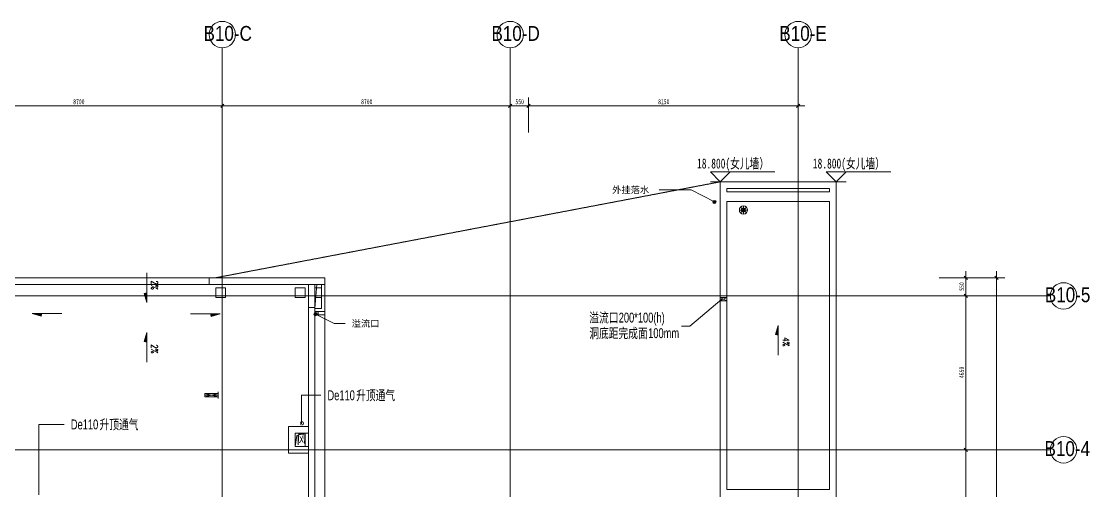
# Model space of a CAD drawing. Header units: millimetres. Extents: x 147592 to 200208, y -27981 to 8299.
# Drawn here: x 167927 to 200208, y -5885 to 8299 of the extents above; entities that cross this region are included whole.
import ezdxf

# ---------------------------------------------------------------- set-up
doc = ezdxf.new("R2010")
doc.units = ezdxf.units.MM
for name, pattern in [('TJ Dash 2x', [3, 2, -1]), ('轴网线', [22.24, 12.7, -3.18, 3.18, -3.18]), ('长划线_2', [38.1, 25.4, -12.7])]:
    doc.linetypes.add(name, pattern=pattern)
for name, color, linetype, lineweight in [('A-____-____-DIMS', 7, 'Continuous', 5), ('A-____-____-DIMS-100', 7, 'Continuous', 5), ('A-____-NOTE-TEXT', 7, 'Continuous', 5), ('A-AREA-____-IDEN', 7, 'Continuous', 5), ('A-DETL-____-OTLN', 7, 'Continuous', 5), ('A-FLOR-HRAL-OTLN', 7, 'Continuous', 5), ('A-GENM-____-OTLN', 7, 'Continuous', 5), ('A-WALL-____-MCUT', 7, 'Continuous', 13), ('A-WALL-____-OTLN', 7, 'Continuous', 13), ('G-____-____-TEXT', 7, 'Continuous', 5), ('I-WALL-____-OTLN', 7, 'Continuous', 13), ('P-PIPE-____-OTLN', 7, 'Continuous', 35), ('Q-SPCQ-____-OTLN', 7, 'Continuous', 5), ('S-COLS-____-MCUT', 7, 'Continuous', 5), ('S-GRID-____-IDEN', 7, 'Continuous', 5), ('S-GRID-____-OTLN', 7, 'Continuous', 5)]:
    doc.layers.add(name, color=color, linetype=linetype, lineweight=lineweight)
doc.layers.add('A-FLOR-____-OTLN', color=7, linetype='Continuous', lineweight=13, true_color=0x007f00)
doc.styles.add('RomanD', font='romand__.ttf', dxfattribs={"width": 0.7, "height": 200})
doc.styles.add('TJ_FangSong', font='', dxfattribs={"width": 0.7, "height": 300})
doc.styles.add('TJ_FangSong_Narrow', font='', dxfattribs={"height": 450})
doc.styles.add('仿宋_1', font='', dxfattribs={"width": 0.7, "height": 150})
doc.styles.add('仿宋_2', font='', dxfattribs={"width": 0.7, "height": 275})
doc.styles.add('黑体', font='', dxfattribs={"height": 200})
doc.styles.add('黑体_1', font='', dxfattribs={"width": 0.7, "height": 300})
doc.styles.get('TJ_FangSong').set_extended_font_data('TJ_FangSong')
doc.styles.get('TJ_FangSong_Narrow').set_extended_font_data('TJ_FangSong_Narrow')
doc.styles.get('仿宋_1').set_extended_font_data('FangSong')
doc.styles.get('仿宋_2').set_extended_font_data('FangSong')
doc.styles.get('黑体').set_extended_font_data('SimHei')
doc.styles.get('黑体_1').set_extended_font_data('SimHei')
doc.dimstyles.new('对角线_-_1_5mm_仿宋', dxfattribs={"dimscale": 304.8, "dimtxt": 193.128667, "dimasz": 0.328084, "dimexe": 0.82021, "dimexo": 0.0625, "dimgap": 0.065617, "dimtad": 1, "dimdec": 0, "dimdsep": 46, "dimtxsty": '仿宋_1', "dimblk1": 'OBLIQUE', "dimblk2": 'OBLIQUE', "dimsah": 1, "dimcen": 0.09, "dimdle": 0.656168, "dimazin": 0, "dimtfac": 1, "dimtdec": 4, "dimtix": 1, "dimtmove": 0, "dimatfit": 3, "dimfxl": 2.624672, "dimfxlon": 1, "dimtvp": 1, "dimtolj": 1, "dimtzin": 0, "dimarcsym": 2})

# ---------------------------------------------------------------- blocks, each defined once
blk = doc.blocks.new('栏杆扶手 - 50 x 12mm-1637074-屋顶给排水_消防平面图')
at = {"layer": 'A-FLOR-HRAL-OTLN', "color": 251, "true_color": 0x515151}
for p, q in [((-25, -6), (-25, 6)), ((-25, 6), (25, 6)), ((25, 6), (25, -6)), ((-25, -6), (25, -6))]:
    blk.add_line(p, q, dxfattribs=at)
blk = doc.blocks.new('栏杆扶手 - 栏杆扶手-1311145-屋顶给排水_消防平面图')
for p in [(165100, 348), (165100, -25), (165100, -125), (165100, -1325), (165100, -1425), (165100, -2625), (165100, -2725), (165100, -3925), (165100, -4025), (165100, -5225), (165100, -5325), (165100, -6525), (165100, -6625), (165100, -7825), (165100, -7925), (165100, -9125), (165100, -9225), (165100, -10425), (165100, -10525), (165100, -11725), (165100, -11825), (165100, -13025), (165100, -13125), (165100, -14325), (165100, -14425), (165100, -15625), (165100, -15725), (165100, -16925), (165100, -17025), (165100, -18225), (165100, -18325), (165100, -19525), (165100, -19900)]:
    blk.add_blockref('栏杆扶手 - 50 x 12mm-1637074-屋顶给排水_消防平面图', p)
at = {"rotation": 89.99999999999984}
for p in [(165475, -19900), (165575, -19900), (166775, -19900), (166875, -19900), (168075, -19900), (168175, -19900), (169375, -19900), (169748, -19900)]:
    blk.add_blockref('栏杆扶手 - 50 x 12mm-1637074-屋顶给排水_消防平面图', p, dxfattribs=at)
blk = doc.blocks.new('雨水斗 2d - 地漏 R100-669040-屋顶给排水_消防平面图')
at = {"layer": 'Q-SPCQ-____-OTLN', "color": 251, "true_color": 0x515151}
for p, q in [((-125, 0), (-60, 0)), ((-42, 42), (-88, 88)), ((125, 0), (-60, 0)), ((88, 88), (-42, -42)), ((-42, 42), (88, -88)), ((0, 60), (0, 125)), ((0, 60), (0, -125)), ((-88, -88), (-42, -42))]:
    blk.add_line(p, q, dxfattribs=at)
for radius in [125, 60]:
    blk.add_circle((0, 0), radius, dxfattribs=at)
blk = doc.blocks.new('DIMBLOCK13-屋顶给排水_消防平面图')
at = {"layer": 'A-____-____-DIMS-100', "color": 173, "true_color": 0x5151ff}
for p, q in [((195665, -4650), (196715, -4650)), ((196465, -4650), (195665, -4650)), ((196465, -4650), (196415, -4600)), ((196465, -8700), (196465, -4650)), ((196465, -4650), (196515, -4700)), ((195665, -8700), (196715, -8700)), ((196465, -8700), (195665, -8700)), ((196465, -8700), (196415, -8650)), ((196465, -8700), (196515, -8750))]:
    blk.add_line(p, q, dxfattribs=at)
at = {"layer": 'A-____-____-DIMS-100', "color": 0, "insert": (196264, -6832), "char_height": 150, "width": 377.27, "attachment_point": 1, "rotation": 90, "line_spacing_factor": 0.898273, "style": '仿宋_1'}
blk.add_mtext('4050', dxfattribs=at)
blk = doc.blocks.new('_Oblique')
at = {"color": 0, "linetype": 'ByBlock', "lineweight": -2}
blk.add_line((-0.5, -0.5), (0.5, 0.5), dxfattribs=at)
blk = doc.blocks.new('DIMBLOCK14-屋顶给排水_消防平面图')
at = {"layer": 'A-____-____-DIMS-100', "color": 173, "true_color": 0x5151ff}
for p, q in [((196465, 0), (196415, 50)), ((195665, 0), (196715, 0)), ((196465, 0), (195665, 0)), ((196465, -4650), (196465, 0)), ((196465, 0), (196515, -50)), ((195665, -4650), (196715, -4650)), ((196465, -4650), (195665, -4650)), ((196465, -4650), (196415, -4600)), ((196465, -4650), (196515, -4700))]:
    blk.add_line(p, q, dxfattribs=at)
at = {"layer": 'A-____-____-DIMS-100', "color": 0, "insert": (196264, -2482), "char_height": 150, "width": 377.27, "attachment_point": 1, "rotation": 90, "line_spacing_factor": 0.898273, "style": '仿宋_1'}
blk.add_mtext('4650', dxfattribs=at)
blk = doc.blocks.new('DIMBLOCK15-屋顶给排水_消防平面图')
at = {"layer": 'A-____-____-DIMS-100', "color": 173, "true_color": 0x5151ff}
for p, q in [((196465, 0), (196465, 750)), ((195665, 550), (196715, 550)), ((196465, 550), (195665, 550)), ((196465, 550), (196415, 600)), ((196465, 550), (196515, 500)), ((196465, 0), (196415, 50)), ((195665, 0), (196715, 0)), ((196465, 0), (195665, 0)), ((196465, 0), (196515, -50))]:
    blk.add_line(p, q, dxfattribs=at)
at = {"layer": 'A-____-____-DIMS-100', "color": 0, "insert": (196264, 157), "char_height": 150, "width": 282.96, "attachment_point": 1, "rotation": 90, "line_spacing_factor": 0.898273, "style": '仿宋_1'}
blk.add_mtext('550', dxfattribs=at)
blk = doc.blocks.new('DIMBLOCK16-屋顶给排水_消防平面图')
at = {"layer": 'A-____-____-DIMS-100', "color": 173, "true_color": 0x5151ff}
for p, q in [((197398, -18200), (197398, 750)), ((196598, 550), (197648, 550)), ((197398, 550), (196598, 550)), ((197398, 550), (197348, 600)), ((197398, 550), (197448, 500)), ((196598, -18000), (197648, -18000)), ((197398, -18000), (196598, -18000)), ((197398, -18000), (197348, -17950)), ((197398, -18000), (197448, -18050))]:
    blk.add_line(p, q, dxfattribs=at)
at = {"layer": 'A-____-____-DIMS-100', "color": 0, "insert": (197196, -8922), "char_height": 150, "width": 471.59, "attachment_point": 1, "rotation": 90, "line_spacing_factor": 0.898273, "style": '仿宋_1'}
blk.add_mtext('18550', dxfattribs=at)
blk = doc.blocks.new('DIMBLOCK18-屋顶给排水_消防平面图')
at = {"layer": 'A-____-____-DIMS-100', "color": 173, "true_color": 0x5151ff}
for p, q in [((165300, 5179), (165300, 5995)), ((174000, 4977), (174000, 5995)), ((165300, 5745), (165250, 5695)), ((165300, 5745), (165350, 5795)), ((165300, 5745), (174000, 5745)), ((165300, 5745), (165300, 5179)), ((174000, 5745), (173950, 5695)), ((174000, 5745), (174050, 5795)), ((174000, 5745), (174000, 4977))]:
    blk.add_line(p, q, dxfattribs=at)
at = {"layer": 'A-____-____-DIMS-100', "color": 0, "insert": (169493, 5946), "char_height": 150, "width": 377.27, "attachment_point": 1, "line_spacing_factor": 0.898273, "style": '仿宋_1'}
blk.add_mtext('8700', dxfattribs=at)
blk = doc.blocks.new('DIMBLOCK19-屋顶给排水_消防平面图')
at = {"layer": 'A-____-____-DIMS-100', "color": 173, "true_color": 0x5151ff}
for p, q in [((174000, 4977), (174000, 5995)), ((182700, 4485), (182700, 5995)), ((174000, 5745), (173950, 5695)), ((174000, 5745), (174050, 5795)), ((174000, 5745), (182700, 5745)), ((174000, 5745), (174000, 4977)), ((182700, 5745), (182650, 5695)), ((182700, 5745), (182750, 5795)), ((182700, 5745), (182700, 4485))]:
    blk.add_line(p, q, dxfattribs=at)
at = {"layer": 'A-____-____-DIMS-100', "color": 0, "insert": (178193, 5946), "char_height": 150, "width": 377.27, "attachment_point": 1, "line_spacing_factor": 0.898273, "style": '仿宋_1'}
blk.add_mtext('8700', dxfattribs=at)
blk = doc.blocks.new('DIMBLOCK20-屋顶给排水_消防平面图')
at = {"layer": 'A-____-____-DIMS-100', "color": 173, "true_color": 0x5151ff}
for p, q in [((182700, 4485), (182700, 5995)), ((183250, 4945), (183250, 5995)), ((182700, 5745), (182650, 5695)), ((182700, 5745), (182750, 5795)), ((182700, 5745), (183250, 5745)), ((182700, 5745), (182700, 4485)), ((183250, 5745), (183200, 5695)), ((183250, 5745), (183300, 5795)), ((183250, 5745), (183250, 4945))]:
    blk.add_line(p, q, dxfattribs=at)
at = {"layer": 'A-____-____-DIMS-100', "color": 0, "insert": (182857, 5946), "char_height": 150, "width": 282.96, "attachment_point": 1, "line_spacing_factor": 0.898273, "style": '仿宋_1'}
blk.add_mtext('550', dxfattribs=at)
blk = doc.blocks.new('DIMBLOCK21-屋顶给排水_消防平面图')
at = {"layer": 'A-____-____-DIMS-100', "color": 173, "true_color": 0x5151ff}
for p, q in [((183250, 4945), (183250, 5995)), ((191400, 3999), (191400, 5995)), ((183250, 5745), (183200, 5695)), ((183250, 5745), (183300, 5795)), ((183250, 5745), (191600, 5745)), ((183250, 5745), (183250, 4945)), ((191400, 5745), (191350, 5695)), ((191400, 5745), (191450, 5795)), ((191400, 5745), (191400, 3999))]:
    blk.add_line(p, q, dxfattribs=at)
at = {"layer": 'A-____-____-DIMS-100', "color": 0, "insert": (187168, 5946), "char_height": 150, "width": 377.27, "attachment_point": 1, "line_spacing_factor": 0.898273, "style": '仿宋_1'}
blk.add_mtext('8150', dxfattribs=at)
blk = doc.blocks.new('轴网 - R4_0-512320-屋顶给排水_消防平面图')
at = {"layer": 'S-GRID-____-IDEN', "color": 173, "true_color": 0x5151ff}
blk.add_circle((0, 0), 4, dxfattribs=at)
blk = doc.blocks.new('TJ符号_排水箭头_小 - 排水箭头 小-2094122-屋顶给排水_消防平面图')
at = {"layer": 'A-____-NOTE-TEXT', "true_color": 0x888888}
blk.add_hatch(color=252, dxfattribs=at).paths.add_polyline_path([(2.73, -0.78), (0, 0), (2.95, 0)], flags=0)
at = {"layer": 'A-____-NOTE-TEXT', "color": 173, "true_color": 0x5151ff}
for p, q in [((0, 0), (2.73, -0.78)), ((0, 0), (9, 0)), ((2.73, -0.78), (2.95, 0))]:
    blk.add_line(p, q, dxfattribs=at)
blk = doc.blocks.new('TJ符号_排水箭头_小 - 排水箭头 小-2094220-屋顶给排水_消防平面图')
at = {"layer": 'A-____-NOTE-TEXT', "true_color": 0x888888}
blk.add_hatch(color=252, dxfattribs=at).paths.add_polyline_path([(2.73, 0.78), (2.95, 0), (0, 0)], flags=0)
at = {"layer": 'A-____-NOTE-TEXT', "color": 173, "true_color": 0x5151ff}
for p, q in [((0, 0), (2.73, 0.78)), ((2.73, 0.78), (2.95, 0)), ((0, 0), (9, 0))]:
    blk.add_line(p, q, dxfattribs=at)
blk = doc.blocks.new('TJ符号_标高 - 标高_卫生间-2136938-屋顶给排水_消防平面图')
at = {"layer": 'A-____-NOTE-TEXT', "color": 173, "true_color": 0x5151ff}
for p, q in [((-3, 3), (0, 0)), ((-3, 3), (16.5, 3)), ((-3, 0), (3, 0)), ((0, 0), (3, 3))]:
    blk.add_line(p, q, dxfattribs=at)
blk = doc.blocks.new('圆洞 不是基于面_可以层间复制 - 圆洞 100-800893-屋顶给排水_消防平面图')
at = {"layer": 'A-GENM-____-OTLN', "color": 251, "lineweight": 18, "true_color": 0x515151}
for p, q in [((50, 400), (-50, 0)), ((-50, 400), (50, 0)), ((-50, 0), (-50, 400)), ((-50, 400), (50, 400)), ((0, 0), (0, 400)), ((50, 400), (50, 0)), ((100, 0), (-100, 0))]:
    blk.add_line(p, q, dxfattribs=at)
blk = doc.blocks.new('YXQH_ST_B9-20_rvt-1-屋顶给排水_消防平面图')
at = {"layer": 'A-FLOR-____-OTLN', "color": 95, "lineweight": 18, "true_color": 0x51a751}
for p, q in [((170050, -17800), (170050, -19700)), ((173950, -18700), (173950, -19750)), ((170050, -19750), (174825, -19750))]:
    blk.add_line(p, q, dxfattribs=at)
at = {"layer": 'I-WALL-____-OTLN', "color": 251, "lineweight": 18, "true_color": 0x515151}
for p, q in [((173600, 550), (177100, 550)), ((173600, 550), (173600, 350)), ((177100, 350), (173600, 350)), ((177100, 550), (177100, 350)), ((176600, -7000), (176600, -350)), ((176800, -350), (176600, -350)), ((176800, -350), (176800, -6800)), ((178000, -6800), (178000, -6500)), ((178200, -6500), (178000, -6500)), ((178200, -6500), (183250, -6500)), ((178200, -6700), (178200, -7000)), ((183050, -6700), (178200, -6700)), ((183050, -17800), (183050, -6700)), ((183250, -6700), (183250, -6500)), ((183250, -6700), (183250, -18000)), ((176600, -7000), (176800, -7000)), ((176800, -6800), (178000, -6800)), ((178000, -7000), (176800, -7000)), ((178000, -7000), (178200, -7000)), ((176500, -17800), (183050, -17800)), ((176500, -18000), (176500, -17800)), ((183050, -18000), (176500, -18000)), ((183050, -18000), (183250, -18000))]:
    blk.add_line(p, q, dxfattribs=at)
at = {"layer": 'S-COLS-____-MCUT', "color": 251, "lineweight": 18, "true_color": 0x515151}
for p, q in [((174100, 250), (173800, 250)), ((173800, 250), (173800, -50)), ((174100, -50), (174100, 250)), ((176500, 250), (176200, 250)), ((176200, 250), (176200, -50)), ((176500, -50), (176500, 250)), ((173800, -50), (174100, -50)), ((176200, -50), (176500, -50)), ((173800, -8950), (173800, -9050)), ((174100, -8750), (173950, -8750)), ((174100, -9050), (174100, -8750)), ((176500, -8750), (176200, -8750)), ((176200, -8750), (176200, -9050)), ((176500, -9050), (176500, -8750)), ((173800, -9050), (174100, -9050)), ((176200, -9050), (176500, -9050)), ((170050, -17800), (170050, -17700)), ((176200, -17700), (176200, -17800)), ((169950, -17800), (170050, -17800)), ((176200, -17800), (176300, -17800)), ((170050, -19700), (169950, -19700)), ((169950, -20000), (170050, -20000)), ((170050, -20000), (170050, -19700)), ((176300, -19700), (176200, -19700)), ((176200, -19700), (176200, -19800))]:
    blk.add_line(p, q, dxfattribs=at)
at = {"color": 251, "lineweight": 18, "true_color": 0x515151, "rotation": 89.9999999999999}
blk.add_blockref('圆洞 不是基于面_可以层间复制 - 圆洞 100-800893-屋顶给排水_消防平面图', (173875, -3000), dxfattribs=at)
at = {"color": 251, "lineweight": 18, "true_color": 0x515151}
for p in [(175100, -9100), (172000, -17822)]:
    blk.add_blockref('圆洞 不是基于面_可以层间复制 - 圆洞 100-800893-屋顶给排水_消防平面图', p, dxfattribs=at)
blk = doc.blocks.new('YXQH_AR_B9-20_rvt-1-屋顶给排水_消防平面图')
at = {"layer": 'G-____-____-TEXT', "true_color": 0x515151}
h = blk.add_hatch(color=251, dxfattribs=at)
edge = h.paths.add_edge_path(flags=0)
edge.add_arc((188869, 2839.7), 50, 0, 360)
h = blk.add_hatch(color=251, dxfattribs=at)
edge = h.paths.add_edge_path(flags=0)
edge.add_arc((176818.3, -548.3), 50, 0, 360)
at = {"color": 251, "lineweight": 5, "true_color": 0x515151}
for p, q in [((176500, -4150), (176255, -4217.6)), ((176255, -4217.6), (176200, -4550))]:
    blk.add_line(p, q, dxfattribs=at)
at = {"layer": 'A-DETL-____-OTLN', "color": 251, "linetype": 'TJ Dash 2x', "true_color": 0x515151}
for p, q in [((173800, 550), (189047.5, 3450)), ((177100, -475), (177100, -6500))]:
    blk.add_line(p, q, dxfattribs=at)
at = {"layer": 'A-DETL-____-OTLN', "color": 173, "true_color": 0x5151ff}
for p, q in [((189047.5, 3450), (192547.5, 3450)), ((189047.5, -14605), (189047.5, 3450)), ((189247.5, 3250), (192347.5, 3250)), ((189247.5, 3150), (189247.5, 3250)), ((192347.5, 3250), (192347.5, 3150)), ((192547.5, 3450), (192547.5, -14605)), ((189247.5, 3150), (192347.5, 3150)), ((192347.5, 2850), (189247.5, 2850)), ((189247.5, -5850), (189247.5, 2850)), ((192347.5, 2850), (192347.5, -5850)), ((176800, 250), (177000, 250)), ((177000, -50), (176800, -50)), ((176900, -575), (176800, -575)), ((176900, -475), (176900, -575)), ((189247.5, -5850), (192347.5, -5850))]:
    blk.add_line(p, q, dxfattribs=at)
at = {"layer": 'A-DETL-____-OTLN', "color": 251, "true_color": 0x515151}
for p, q in [((176857.2, 350), (176800, -375)), ((189247.5, 0), (192247.5, 0))]:
    blk.add_line(p, q, dxfattribs=at)
at = {"layer": 'A-DETL-____-OTLN', "color": 173, "linetype": 'TJ Dash 2x', "true_color": 0x5151ff}
blk.add_line((176292.7, -4200), (176292.7, -4500), dxfattribs=at)
at = {"layer": 'A-FLOR-____-OTLN', "color": 8, "lineweight": 5, "true_color": 0x7f7f7f}
blk.add_line((176500, -4150), (176500, -4550), dxfattribs=at)
at = {"layer": 'A-WALL-____-MCUT', "color": 251, "lineweight": 5, "true_color": 0x515151}
for p, q in [((173600, 550), (165000, 550)), ((165125, 350), (173600, 350)), ((176600, 350), (176600, -350)), ((176800, -350), (176800, 350)), ((177000, 350), (177000, -375)), ((177100, -375), (177100, 350)), ((177000, -375), (176800, -375)), ((176800, -475), (177100, -475)), ((177100, -475), (177100, -375))]:
    blk.add_line(p, q, dxfattribs=at)
at = {"layer": 'A-WALL-____-OTLN', "color": 251, "lineweight": 5, "true_color": 0x515151}
for p, q in [((176000, -3950), (176600, -3950)), ((176000, -3950), (176000, -4150)), ((176000, -4550), (176000, -4150)), ((176600, -4150), (176200, -4150)), ((176200, -4150), (176200, -4550)), ((176000, -4550), (176000, -4750)), ((176600, -4750), (176000, -4750)), ((176200, -4550), (176600, -4550))]:
    blk.add_line(p, q, dxfattribs=at)
at = {"layer": 'G-____-____-TEXT', "color": 251, "true_color": 0x515151}
for p, q in [((187278.7, 3205.2), (187196.1, 3205.2)), ((188166.5, 3205.2), (187278.7, 3205.2)), ((188869, 2839.7), (188166.5, 3205.2)), ((176818.3, -548.3), (177384.4, -832.8)), ((177384.4, -832.8), (177708.7, -832.8))]:
    blk.add_line(p, q, dxfattribs=at)
for centre in [(188869, 2839.7), (176818.3, -548.3)]:
    blk.add_circle(centre, 50, dxfattribs=at)
at = {"layer": 'S-GRID-____-OTLN', "color": 173, "linetype": '轴网线', "true_color": 0x5151ff}
for p, q in [((174000, 7499.5), (174000, -27181.2)), ((182700, 7499.5), (182700, -27181.2)), ((191400, 7499.5), (191400, -27181.2)), ((199020.5, 0), (148525.8, 0)), ((199020.5, -4650), (148525.8, -4650))]:
    blk.add_line(p, q, dxfattribs=at)
at = {"color": 251, "lineweight": 5, "true_color": 0x515151}
for name, p, xscale, yscale, zscale, rotation in [('轴网 - R4_0-512320-屋顶给排水_消防平面图', (174000, 7899.5), 99.99999999999993, 99.99999999999993, 99.99999999999993, 180), ('轴网 - R4_0-512320-屋顶给排水_消防平面图', (182700, 7899.5), 99.99999999999993, 99.99999999999993, 99.99999999999993, 180), ('轴网 - R4_0-512320-屋顶给排水_消防平面图', (191400, 7899.5), 99.99999999999993, 99.99999999999993, 99.99999999999993, 180), ('TJ符号_排水箭头_小 - 排水箭头 小-2094220-屋顶给排水_消防平面图', (171716.7, -201.5), 100, 100, 100, 90.00461954645202), ('轴网 - R4_0-512320-屋顶给排水_消防平面图', (199420.5, 0), 99.99999999999993, 99.99999999999993, 99.99999999999993, 89.99999999999984), ('TJ符号_排水箭头_小 - 排水箭头 小-2094122-屋顶给排水_消防平面图', (168250, -531.2), 100, 100, 100, 359.9953804534386), ('TJ符号_排水箭头_小 - 排水箭头 小-2094220-屋顶给排水_消防平面图', (173939, -541.5), 100, 100, 100, 180.0046195465614), ('TJ符号_排水箭头_小 - 排水箭头 小-2094122-屋顶给排水_消防平面图', (190797.6, -888.8), 100, 100, 100, 269.995380453548), ('TJ符号_排水箭头_小 - 排水箭头 小-2094122-屋顶给排水_消防平面图', (171716.8, -1101.7), 100, 100, 100, 269.995380453548), ('轴网 - R4_0-512320-屋顶给排水_消防平面图', (199420.5, -4650), 99.99999999999993, 99.99999999999993, 99.99999999999993, 89.99999999999984)]:
    blk.add_blockref(name, p, dxfattribs=dict(at, xscale=xscale, yscale=yscale, zscale=zscale, rotation=rotation))
at = {"color": 251, "lineweight": 5, "true_color": 0x515151, "xscale": 100, "yscale": 100, "zscale": 100}
for p in [(189047.5, 3450), (192547.5, 3450)]:
    blk.add_blockref('TJ符号_标高 - 标高_卫生间-2136938-屋顶给排水_消防平面图', p, dxfattribs=at)
at = {"color": 251, "lineweight": 5, "true_color": 0x515151}
for name, p in [('雨水斗 2d - 地漏 R100-669040-屋顶给排水_消防平面图', (189747.5, 2596.7)), ('栏杆扶手 - 栏杆扶手-1311145-屋顶给排水_消防平面图', (0, 0))]:
    blk.add_blockref(name, p, dxfattribs=at)
at = {"layer": 'A-____-NOTE-TEXT', "color": 251, "true_color": 0x515151, "char_height": 300, "width": 2862.024, "attachment_point": 1, "style": '黑体_1'}
for insert in [(188344.9, 4153.2), (191844.9, 4153.2)]:
    blk.add_mtext('18.800(女儿墙）', dxfattribs=dict(at, insert=insert))
at = {"layer": 'A-____-NOTE-TEXT', "color": 251, "true_color": 0x515151, "char_height": 200, "width": 364.768, "attachment_point": 1, "style": 'RomanD'}
for s, insert, rotation in [('2%', (172052.4, 466.2), 270.00462), ('4%', (191133.3, -1250.6), 269.99538), ('2%', (172052.5, -1463.5), 269.99538)]:
    blk.add_mtext(s, dxfattribs=dict(at, insert=insert, rotation=rotation))
at = {"layer": 'A-AREA-____-IDEN', "color": 251, "true_color": 0x515151, "insert": (176256.4, -4188.4), "char_height": 275, "width": 347.932, "attachment_point": 1, "style": '仿宋_2'}
blk.add_mtext('\\f仿宋|b0|i0|c134|p49|;\\W.7;风', dxfattribs=at)
at = {"layer": 'G-____-____-TEXT', "color": 251, "true_color": 0x515151, "char_height": 200, "attachment_point": 1, "style": '黑体'}
for s, insert, width in [('外挂落水', (185779, 3305.2), 1475.105), ('溢流口', (177908.7, -732.8), 1106.329)]:
    blk.add_mtext(s, dxfattribs=dict(at, insert=insert, width=width))
at = {"layer": 'S-GRID-____-IDEN', "color": 251, "true_color": 0x515151, "char_height": 450, "attachment_point": 1, "style": 'TJ_FangSong_Narrow'}
for s, insert, width in [('B10-C', (173431.7, 8160), 1370.886), ('B10-D', (182131.7, 8160), 1370.886), ('B10-E', (190831.7, 8160), 1370.886), ('B10-5', (198854.2, 260.6), 1362.869), ('B10-4', (198844.2, -4389.4), 1386.919)]:
    blk.add_mtext(s, dxfattribs=dict(at, insert=insert, width=width))
at = {"layer": 'A-____-____-DIMS', "color": 173, "true_color": 0x5151ff}
for base, p1, p2, override, picture, middle in [((174000, 5744.8), (165300, 5179.3), (174000, 4977.2), {"dimpost": '<>', "dimfxl": 8702.347455}, 'DIMBLOCK18-屋顶给排水_消防平面图', (169650, 5840.7)), ((182700, 5744.8), (174000, 4977.2), (182700, 4485), {"dimpost": '<>', "dimfxl": 8713.910711}, 'DIMBLOCK19-屋顶给排水_消防平面图', (178350, 5840.7)), ((183250, 5744.8), (182700, 4485), (183250, 4944.8), {"dimpost": '<>', "dimfxl": 716.863723}, 'DIMBLOCK20-屋顶给排水_消防平面图', (182975, 5840.7)), ((191400, 5744.8), (183250, 4944.8), (191400, 3999.1), {"dimpost": '<>', "dimfxl": 8204.689231}, 'DIMBLOCK21-屋顶给排水_消防平面图', (187325, 5840.7))]:
    dim = blk.add_linear_dim(base=base, p1=p1, p2=p2, dimstyle='对角线_-_1_5mm_仿宋', override=override, dxfattribs=at)
    dim.commit()
    dim.dimension.update_dxf_attribs({"geometry": picture, "text_midpoint": middle})
for base, p1, p2, override, picture, middle in [((196465.5, 550), (195665.5, 0), (195665.5, 550), {"dimpost": '<>', "dimfxl": 549.977477}, 'DIMBLOCK15-屋顶给排水_消防平面图', (196369.6, 275)), ((197397.5, 550), (196597.5, -18000), (196597.5, 550), {"dimpost": '<>', "dimfxl": 18549.97717}, 'DIMBLOCK16-屋顶给排水_消防平面图', (197301.7, -8725)), ((196465.5, 0), (195665.5, -4650), (195665.5, 0), {"dimpost": '<>', "dimfxl": 4650}, 'DIMBLOCK14-屋顶给排水_消防平面图', (196369.6, -2325)), ((196465.5, -4650), (195665.5, -8700), (195665.5, -4650), {"dimpost": '<>', "dimfxl": 4050}, 'DIMBLOCK13-屋顶给排水_消防平面图', (196369.6, -6675))]:
    dim = blk.add_linear_dim(base=base, p1=p1, p2=p2, angle=90, dimstyle='对角线_-_1_5mm_仿宋', override=override, dxfattribs=at)
    dim.commit()
    dim.dimension.update_dxf_attribs({"geometry": picture, "text_midpoint": middle})

msp = doc.modelspace()

# ---------------------------------------------------------------- linework, layer by layer
at = {"layer": 'A-DETL-____-OTLN', "color": 5, "lineweight": 13, "true_color": 0x0000ff}
for p, q in [((189048, -50), (189248, -50)), ((189048, -150), (189048, -50)), ((189048, -50), (189248, -150)), ((189248, -50), (189048, -150)), ((189248, -150), (189048, -150)), ((189248, -50), (189248, -150)), ((176800, -475), (177100, -475)), ((176800, -575), (176800, -475)), ((177100, -575), (176800, -575)), ((177100, -475), (177100, -575))]:
    msp.add_line(p, q, dxfattribs=at)
at = {"layer": 'G-____-____-TEXT'}
for p, q in [((189094, -102), (188127, -911)), ((188127, -911), (187873, -911)), ((176390, -3003), (176977, -3003)), ((176390, -3868), (176390, -3003)), ((168459, -3884), (169223, -3884)), ((168459, -6010), (168459, -3884))]:
    msp.add_line(p, q, dxfattribs=at)
at = {"layer": 'P-PIPE-____-OTLN', "color": 150, "linetype": '长划线_2', "lineweight": 5, "true_color": 0x0080ff}
msp.add_line((176400, -3850), (176350, -3850), dxfattribs=at)
msp.add_arc((176400, -3850), 50, 225, 135, dxfattribs=at)

# ---------------------------------------------------------------- block references
at = {"lineweight": 5}
for name in ['YXQH_AR_B9-20_rvt-1-屋顶给排水_消防平面图', 'YXQH_ST_B9-20_rvt-1-屋顶给排水_消防平面图']:
    msp.add_blockref(name, (0, 0), dxfattribs=at)

# ---------------------------------------------------------------- texts
at = {"layer": 'G-____-____-TEXT', "char_height": 300, "attachment_point": 1, "style": 'TJ_FangSong'}
for s, insert, width in [('溢流口', (185089, -505), 1077.47), ('200*100(h)', (185978, -505), 1638.65), ('洞底距完成面', (185089, -975), 2154.94), ('100mm', (186867, -975), 970.84), ('De110 ', (177177, -2853), 1049.41), ('升顶通气', (178043, -2853), 1436.62), ('De110 ', (169423, -3734), 1049.41), ('升顶通气', (170289, -3734), 1436.62)]:
    msp.add_mtext(s, dxfattribs=dict(at, insert=insert, width=width))

doc.saveas('drawing.dxf')
